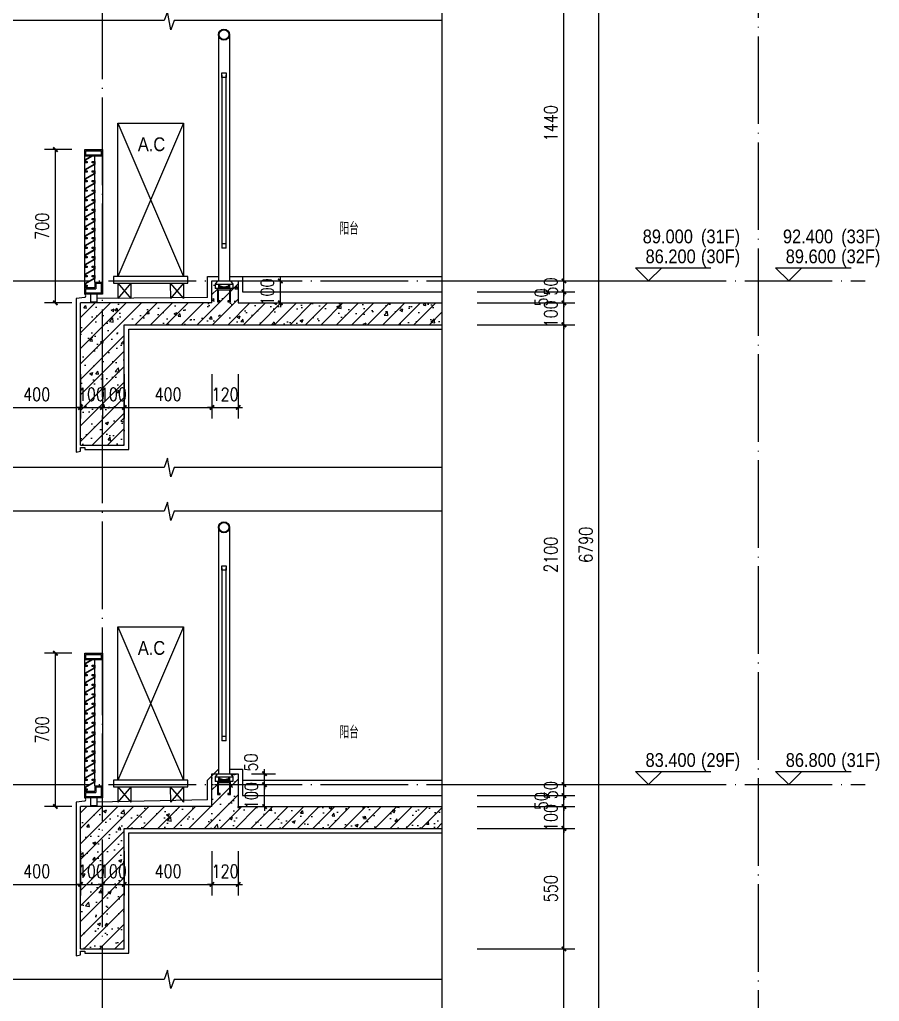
# Model space of a CAD drawing. Extents: x 718358 to 1668613, y -348838 to -159582.
# Drawn here: x 846698 to 850623, y -327452 to -322968 of the extents above; entities that cross this region are included whole.
import ezdxf

# ---------------------------------------------------------------- set-up
doc = ezdxf.new("R2010")
doc.units = 0
doc.header["$LTSCALE"] = 1000
doc.linetypes.add('DOTE', pattern=[2.42, 2, -0.2, 0.02, -0.2])
for name, color, linetype in [('建-可见线', 7, 'Continuous'), ('建-图例填充', 251, 'Continuous'), ('建-墙体', 2, 'Continuous'), ('建-尺寸', 73, 'Continuous'), ('建-房间名', 7, 'Continuous'), ('建-标高', 3, 'Continuous'), ('建-楼梯-护栏', 163, 'Continuous'), ('建-空调及空调洞', 70, 'Continuous'), ('建-符号', 3, 'Continuous'), ('建-轮廓线', 7, 'Continuous'), ('建-轴网', 14, 'DOTE'), ('建-门窗剖', 4, 'Continuous'), ('建-阳台', 5, 'Continuous')]:
    doc.layers.add(name, color=color, linetype=linetype)
doc.styles.add('_TCH_DIM', font='gt单线西文.shx', dxfattribs={"width": 0.8, "bigfont": 'gt单线中文.shx'})
doc.styles.add('_TCH_SPACE', font='gt单线西文.shx', dxfattribs={"width": 0.8, "height": 5, "bigfont": 'gt单线中文.shx'})
doc.styles.add('DIM_FONT', font='SIMPLEX.shx', dxfattribs={"width": 0.8, "bigfont": 'GBCBIG.shx'})
doc.dimstyles.new('DIMN20', dxfattribs={"dimscale": 0.2, "dimtxt": 300, "dimasz": 100, "dimexe": 250, "dimexo": 300, "dimgap": 150, "dimtad": 1, "dimdec": 0, "dimzin": 0, "dimdsep": 46, "dimtxsty": 'DIM_FONT', "dimblk": 'ARCHTICK', "dimcen": 0.09, "dimdle": 1, "dimclrt": 7, "dimazin": 2, "dimtfac": 1, "dimtdec": 0, "dimtix": 1, "dimtmove": 2, "dimatfit": 3, "dimldrblk": 'ARCHTICK', "dimfxl": 1, "dimtolj": 1, "dimtzin": 0, "dimarcsym": 0})
pattern_1 = [(45, (-512.56, 0), (-35.355339, 35.355339), []), (50, (-512.56, 0), (143.452037, -12.550427), [15, -165]), (355, (-512.56, 0), (-27.750267, 150.438427), [12, -132]), (100.4514, (-500.6, -1.05), (115.701876, 137.887908), [12.748038, -140.228422]), (46.1842, (-512.56, 40), (213.44821, -33.103803), [22.5, -247.5]), (96.6356, (-494.77, 37.24), (186.93254, 194.823574), [19.12206, -210.3426]), (351.1842, (-512.56, 40), (186.93239, 194.82372), [18, -198]), (21, (-492.56, 30), (119.38141, -80.523778), [15, -165]), (326, (-492.56, 30), (48.663066, 145.03001), [12, -132]), (71.4514, (-482.61, 23.29), (168.044526, 64.5061), [12.748038, -140.228422]), (37.5, (-512.56, 0), (2.431971, 66.5787708), [0, -130.4, 0, -134, 0, -132.5]), (7.5, (-512.56, 0), (52.6139075, 78.8823424), [0, -76.4, 0, -127.4, 0, -50.5]), (327.5, (-557.16, 0), (106.7644872, -4.5109743), [0, -50, 0, -156, 0, -207]), (317.5, (-577.16, 0), (116.637234, 20.020996), [0, -65, 0, -103.6, 0, -147])]

# ---------------------------------------------------------------- blocks, each defined once
blk = doc.blocks.new('ghgdfsdsa')
at = {"layer": '建-楼梯-护栏'}
for p, q in [((915644.9, -350305.3), (915644.9, -351430.3)), ((915694.9, -350305.3), (915694.9, -351430.3)), ((915659.9, -350490.3), (915659.9, -351280.3)), ((915679.9, -351280.3), (915679.9, -350490.3)), ((915679.9, -351260.3), (915659.9, -351260.3)), ((915679.9, -351280.3), (915659.9, -351280.3)), ((915639.9, -351430.3), (915629.9, -351445.3)), ((915639.9, -351430.3), (915699.9, -351430.3)), ((915699.9, -351430.3), (915709.9, -351445.3)), ((915629.9, -351445.3), (915629.9, -351465.3)), ((915629.9, -351445.3), (915709.9, -351445.3)), ((915709.9, -351465.3), (915629.9, -351465.3)), ((915644.9, -351445.3), (915644.9, -351465.3)), ((915644.9, -351450.3), (915644.9, -351455.3)), ((915644.9, -351460.3), (915644.9, -351465.3)), ((915649.9, -351449.2), (915649.9, -351465.3)), ((915654.9, -351452.1), (915654.9, -351465.3)), ((915659.9, -351454), (915659.9, -351465.3)), ((915664.9, -351455.1), (915664.9, -351465.3)), ((915669.9, -351455.5), (915669.9, -351465.3)), ((915674.9, -351455.1), (915674.9, -351465.3)), ((915679.9, -351454), (915679.9, -351465.3)), ((915684.9, -351452.1), (915684.9, -351465.3)), ((915689.9, -351449.2), (915689.9, -351465.3)), ((915694.9, -351445.3), (915694.9, -351465.3)), ((915694.9, -351450.3), (915694.9, -351455.3)), ((915694.9, -351460.3), (915694.9, -351465.3)), ((915709.9, -351445.3), (915709.9, -351465.3))]:
    blk.add_line(p, q, dxfattribs=at)
for points in [[(915659.9, -350480.3), (915679.9, -350480.3), (915679.9, -350500.3), (915659.9, -350500.3)], [(915687.4, -351525.3), (915699.9, -351525.3), (915699.9, -351465.3), (915639.9, -351465.3), (915639.9, -351525.3), (915652.4, -351525.3), (915652.4, -351520.3), (915644.9, -351520.3), (915644.9, -351470.3), (915694.9, -351470.3), (915694.9, -351520.3), (915687.4, -351520.3)]]:
    blk.add_lwpolyline(points, close=True, dxfattribs=at)
for radius in [25, 22]:
    blk.add_circle((915669.9, -350305.3), radius, dxfattribs=at)
blk = doc.blocks.new('edffd')
at = {"layer": '建-门窗剖'}
for p, q in [((462167.4, 66194.4), (462167.4, 66224.4)), ((462167.4, 66224.4), (462212.4, 66224.4)), ((462172.4, 66199.4), (462172.4, 66219.4)), ((462172.4, 66219.4), (462217.4, 66219.4)), ((462212.4, 66249.4), (462247.4, 66249.4)), ((462212.4, 66249.4), (462212.4, 66224.4)), ((462217.4, 66244.4), (462242.4, 66244.4)), ((462217.4, 66244.4), (462217.4, 66219.4)), ((462242.4, 66244.4), (462242.4, 66199.4)), ((462247.4, 66249.4), (462247.4, 66194.4)), ((462247.4, 66194.4), (462167.4, 66194.4)), ((462242.4, 66199.4), (462172.4, 66199.4)), ((462192.4, 66194.4), (462192.4, 66154.4)), ((462222.4, 66194.4), (462222.4, 66154.4)), ((462192.4, 66159.4), (462222.4, 66159.4))]:
    blk.add_line(p, q, dxfattribs=at)
blk = doc.blocks.new('5g')
at = {"layer": '建-轮廓线'}
blk.add_arc((467039.4, 67253.7), 9.28, 306.0642, 53.9358, dxfattribs=at)
at = {"layer": '建-门窗剖'}
for p, q in [((467044.9, 67891.2), (467044.9, 67921.2)), ((467044.9, 67921.2), (467124.9, 67921.2)), ((467124.9, 67921.2), (467124.9, 67891.2)), ((467044.9, 67291.2), (467044.9, 67891.2)), ((467124.9, 67891.2), (467044.9, 67891.2)), ((467049.9, 67896.2), (467049.9, 67916.2)), ((467049.9, 67916.2), (467119.9, 67916.2)), ((467119.9, 67896.2), (467049.9, 67896.2)), ((467089.9, 67316.2), (467089.9, 67891.2)), ((467119.9, 67916.2), (467119.9, 67896.2)), ((467124.9, 67891.2), (467124.9, 67316.2))]:
    blk.add_line(p, q, dxfattribs=at)
blk.add_lwpolyline([(467079.7, 67891.2), (467047.9, 67872.8), (467047.9, 67864.1), (467052.9, 67864.1), (467052.9, 67867.1), (467055.9, 67867.1), (467055.9, 67861.1), (467044.9, 67861.1), (467044.9, 67874.6), (467073.7, 67891.2)], dxfattribs=at)
for points in [[(467078.9, 67867.1), (467089.9, 67867.1), (467089.9, 67853.6), (467047.9, 67829.4), (467047.9, 67820.7), (467052.9, 67820.7), (467052.9, 67823.7), (467055.9, 67823.7), (467055.9, 67817.7), (467044.9, 67817.7), (467044.9, 67831.1), (467086.9, 67855.4), (467086.9, 67864.1), (467081.9, 67864.1), (467081.9, 67861.1), (467078.9, 67861.1)], [(467078.9, 67823.7), (467089.9, 67823.7), (467089.9, 67810.2), (467047.9, 67785.9), (467047.9, 67777.2), (467052.9, 67777.2), (467052.9, 67780.2), (467055.9, 67780.2), (467055.9, 67774.2), (467044.9, 67774.2), (467044.9, 67787.7), (467086.9, 67811.9), (467086.9, 67820.7), (467081.9, 67820.7), (467081.9, 67817.7), (467078.9, 67817.7)], [(467078.9, 67780.2), (467089.9, 67780.2), (467089.9, 67766.7), (467047.9, 67742.5), (467047.9, 67733.8), (467052.9, 67733.8), (467052.9, 67736.8), (467055.9, 67736.8), (467055.9, 67730.8), (467044.9, 67730.8), (467044.9, 67744.2), (467086.9, 67768.5), (467086.9, 67777.2), (467081.9, 67777.2), (467081.9, 67774.2), (467078.9, 67774.2)], [(467078.9, 67736.8), (467089.9, 67736.8), (467089.9, 67723.3), (467047.9, 67699), (467047.9, 67690.3), (467052.9, 67690.3), (467052.9, 67693.3), (467055.9, 67693.3), (467055.9, 67687.3), (467044.9, 67687.3), (467044.9, 67700.8), (467086.9, 67725), (467086.9, 67733.8), (467081.9, 67733.8), (467081.9, 67730.8), (467078.9, 67730.8)], [(467078.9, 67693.3), (467089.9, 67693.3), (467089.9, 67679.9), (467047.9, 67655.6), (467047.9, 67646.9), (467052.9, 67646.9), (467052.9, 67649.9), (467055.9, 67649.9), (467055.9, 67643.9), (467044.9, 67643.9), (467044.9, 67657.3), (467086.9, 67681.6), (467086.9, 67690.3), (467081.9, 67690.3), (467081.9, 67687.3), (467078.9, 67687.3)], [(467078.9, 67649.9), (467089.9, 67649.9), (467089.9, 67636.4), (467047.9, 67612.2), (467047.9, 67603.4), (467052.9, 67603.4), (467052.9, 67606.4), (467055.9, 67606.4), (467055.9, 67600.4), (467044.9, 67600.4), (467044.9, 67613.9), (467086.9, 67638.1), (467086.9, 67646.9), (467081.9, 67646.9), (467081.9, 67643.9), (467078.9, 67643.9)], [(467078.9, 67606.4), (467089.9, 67606.4), (467089.9, 67593), (467047.9, 67568.7), (467047.9, 67560), (467052.9, 67560), (467052.9, 67563), (467055.9, 67563), (467055.9, 67557), (467044.9, 67557), (467044.9, 67570.4), (467086.9, 67594.7), (467086.9, 67603.4), (467081.9, 67603.4), (467081.9, 67600.4), (467078.9, 67600.4)], [(467078.9, 67563), (467089.9, 67563), (467089.9, 67549.5), (467047.9, 67525.3), (467047.9, 67516.5), (467052.9, 67516.5), (467052.9, 67519.5), (467055.9, 67519.5), (467055.9, 67513.5), (467044.9, 67513.5), (467044.9, 67527), (467086.9, 67551.3), (467086.9, 67560), (467081.9, 67560), (467081.9, 67557), (467078.9, 67557)], [(467078.9, 67519.5), (467089.9, 67519.5), (467089.9, 67506.1), (467047.9, 67481.8), (467047.9, 67473.1), (467052.9, 67473.1), (467052.9, 67476.1), (467055.9, 67476.1), (467055.9, 67470.1), (467044.9, 67470.1), (467044.9, 67483.6), (467086.9, 67507.8), (467086.9, 67516.5), (467081.9, 67516.5), (467081.9, 67513.5), (467078.9, 67513.5)], [(467078.9, 67476.1), (467089.9, 67476.1), (467089.9, 67462.6), (467047.9, 67438.4), (467047.9, 67429.6), (467052.9, 67429.6), (467052.9, 67432.6), (467055.9, 67432.6), (467055.9, 67426.6), (467044.9, 67426.6), (467044.9, 67440.1), (467086.9, 67464.4), (467086.9, 67473.1), (467081.9, 67473.1), (467081.9, 67470.1), (467078.9, 67470.1)], [(467078.9, 67432.6), (467089.9, 67432.6), (467089.9, 67419.2), (467047.9, 67394.9), (467047.9, 67386.2), (467052.9, 67386.2), (467052.9, 67389.2), (467055.9, 67389.2), (467055.9, 67383.2), (467044.9, 67383.2), (467044.9, 67396.7), (467086.9, 67420.9), (467086.9, 67429.6), (467081.9, 67429.6), (467081.9, 67426.6), (467078.9, 67426.6)], [(467078.9, 67389.2), (467089.9, 67389.2), (467089.9, 67375.7), (467047.9, 67351.5), (467047.9, 67342.8), (467052.9, 67342.8), (467052.9, 67345.8), (467055.9, 67345.8), (467055.9, 67339.8), (467044.9, 67339.8), (467044.9, 67353.2), (467086.9, 67377.5), (467086.9, 67386.2), (467081.9, 67386.2), (467081.9, 67383.2), (467078.9, 67383.2)], [(467078.9, 67345.8), (467089.9, 67345.8), (467089.9, 67332.3), (467047.9, 67308), (467047.9, 67299.3), (467052.9, 67299.3), (467052.9, 67302.3), (467055.9, 67302.3), (467055.9, 67296.3), (467044.9, 67296.3), (467044.9, 67309.8), (467086.9, 67334), (467086.9, 67342.8), (467081.9, 67342.8), (467081.9, 67339.8), (467078.9, 67339.8)]]:
    blk.add_lwpolyline(points, close=True, dxfattribs=at)
at = {"layer": '建-阳台'}
blk.add_blockref('edffd', (4877.5, 1066.8), dxfattribs=at)
blk = doc.blocks.new('A$C79397209')
at = {"layer": '建-空调及空调洞'}
for p, q in [((0, 0), (-300, -700)), ((-300, 0), (0, -700)), ((-300, 0), (0, 0)), ((-300, -700), (-300, 0)), ((0, 0), (0, -700)), ((-320, -700), (-320, -730)), ((20, -700), (-320, -700)), ((0, -700), (-300, -700)), ((20, -730), (20, -700)), ((-320, -730), (20, -730)), ((-240, -730), (-300, -800)), ((-300, -730), (-240, -800)), ((-300, -730), (-300, -800)), ((-240, -730), (-240, -800)), ((-60, -730), (0, -800)), ((-60, -730), (-59.9, -800)), ((0, -730), (-59.9, -800)), ((0, -730), (0, -800))]:
    blk.add_line(p, q, dxfattribs=at)
at = {"layer": '建-空调及空调洞', "style": '_TCH_DIM', "width": 0.888889}
blk.add_text('A.C', height=63, dxfattribs=at).set_placement((-208.3, -127.2))
blk = doc.blocks.new('_ArchTick')
at = {"color": 0, "linetype": 'ByBlock', "const_width": 0.4}
blk.add_lwpolyline([(-0.5, -0.5), (0.5, 0.5)], dxfattribs=at)
blk = doc.blocks.new('*D1480')
at = {"layer": 'Defpoints', "color": 0, "transparency": 16777216}
for p in [(848726.5, -327211.9), (849183.2, -327211.9), (848726.5, -328761.9)]:
    blk.add_point(p, dxfattribs=at)
at = {"layer": '建-尺寸', "color": 0, "lineweight": -2, "transparency": 16777216}
for p, q in [((848786.5, -327211.9), (849233.2, -327211.9)), ((849183.2, -328762.1), (849183.2, -327211.7)), ((848786.5, -328761.9), (849233.2, -328761.9))]:
    blk.add_line(p, q, dxfattribs=at)
at = {"layer": '建-尺寸', "color": 0, "lineweight": -2, "transparency": 16777216, "xscale": 20, "yscale": 20, "zscale": 20}
for p, rotation in [((849183.2, -327211.9), 90), ((849183.2, -328761.9), 270)]:
    blk.add_blockref('_ArchTick', p, dxfattribs=dict(at, rotation=rotation))
at = {"layer": '建-尺寸', "color": 7, "transparency": 16777216, "insert": (849123.2, -327986.9), "char_height": 60, "attachment_point": 5, "rotation": 90, "style": 'DIM_FONT'}
blk.add_mtext('\\A1;1550', dxfattribs=at)
blk = doc.blocks.new('*D1481')
at = {"layer": 'Defpoints', "color": 0, "transparency": 16777216}
for p in [(848726.5, -326661.9), (849183.2, -326661.9), (848726.5, -327211.9)]:
    blk.add_point(p, dxfattribs=at)
at = {"layer": '建-尺寸', "color": 0, "lineweight": -2, "transparency": 16777216}
for p, q in [((848786.5, -326661.9), (849233.2, -326661.9)), ((849183.2, -327212.1), (849183.2, -326661.7)), ((848786.5, -327211.9), (849233.2, -327211.9))]:
    blk.add_line(p, q, dxfattribs=at)
at = {"layer": '建-尺寸', "color": 0, "lineweight": -2, "transparency": 16777216, "xscale": 20, "yscale": 20, "zscale": 20}
for p, rotation in [((849183.2, -326661.9), 90), ((849183.2, -327211.9), 270)]:
    blk.add_blockref('_ArchTick', p, dxfattribs=dict(at, rotation=rotation))
at = {"layer": '建-尺寸', "color": 7, "transparency": 16777216, "insert": (849123.2, -326936.9), "char_height": 60, "attachment_point": 5, "rotation": 90, "style": 'DIM_FONT'}
blk.add_mtext('\\A1;550', dxfattribs=at)
blk = doc.blocks.new('*D1482')
at = {"layer": 'Defpoints', "color": 0, "transparency": 16777216}
for p in [(848726.5, -326561.9), (849183.2, -326561.9), (848726.5, -326661.9)]:
    blk.add_point(p, dxfattribs=at)
at = {"layer": '建-尺寸', "color": 0, "lineweight": -2, "transparency": 16777216}
for p, q in [((849183.2, -326561.9), (849183.2, -326541.9)), ((848786.5, -326561.9), (849233.2, -326561.9)), ((849183.2, -326661.9), (849183.2, -326561.9)), ((848786.5, -326661.9), (849233.2, -326661.9)), ((849183.2, -326661.9), (849183.2, -326681.9))]:
    blk.add_line(p, q, dxfattribs=at)
at = {"layer": '建-尺寸', "color": 0, "lineweight": -2, "transparency": 16777216, "xscale": 20, "yscale": 20, "zscale": 20}
for p, rotation in [((849183.2, -326561.9), 270), ((849183.2, -326661.9), 90)]:
    blk.add_blockref('_ArchTick', p, dxfattribs=dict(at, rotation=rotation))
at = {"layer": '建-尺寸', "color": 7, "transparency": 16777216, "insert": (849123.2, -326611.9), "char_height": 60, "attachment_point": 5, "rotation": 90, "style": 'DIM_FONT'}
blk.add_mtext('\\A1;100', dxfattribs=at)
blk = doc.blocks.new('*D1483')
at = {"layer": 'Defpoints', "color": 0, "transparency": 16777216}
for p in [(848726.5, -326511.9), (849183.2, -326511.9), (848726.5, -326561.9)]:
    blk.add_point(p, dxfattribs=at)
at = {"layer": '建-尺寸', "color": 0, "lineweight": -2, "transparency": 16777216}
for p, q in [((849183.2, -326511.9), (849183.2, -326491.9)), ((848786.5, -326511.9), (849233.2, -326511.9)), ((849183.2, -326561.9), (849183.2, -326511.9)), ((848786.5, -326561.9), (849233.2, -326561.9)), ((849183.2, -326561.9), (849183.2, -326581.9))]:
    blk.add_line(p, q, dxfattribs=at)
at = {"layer": '建-尺寸', "color": 0, "lineweight": -2, "transparency": 16777216, "xscale": 20, "yscale": 20, "zscale": 20}
for p, rotation in [((849183.2, -326511.9), 270), ((849183.2, -326561.9), 90)]:
    blk.add_blockref('_ArchTick', p, dxfattribs=dict(at, rotation=rotation))
at = {"layer": '建-尺寸', "color": 7, "transparency": 16777216, "insert": (849080.2, -326536.9), "char_height": 60, "attachment_point": 5, "rotation": 90, "style": 'DIM_FONT'}
blk.add_mtext('\\A1;50', dxfattribs=at)
blk = doc.blocks.new('*D1484')
at = {"layer": 'Defpoints', "color": 0, "transparency": 16777216}
for p in [(848726.5, -326461.9), (849183.2, -326461.9), (848726.5, -326511.9)]:
    blk.add_point(p, dxfattribs=at)
at = {"layer": '建-尺寸', "color": 0, "lineweight": -2, "transparency": 16777216}
for p, q in [((849183.2, -326461.9), (849183.2, -326441.9)), ((848786.5, -326461.9), (849233.2, -326461.9)), ((849183.2, -326511.9), (849183.2, -326461.9)), ((848786.5, -326511.9), (849233.2, -326511.9)), ((849183.2, -326511.9), (849183.2, -326531.9))]:
    blk.add_line(p, q, dxfattribs=at)
at = {"layer": '建-尺寸', "color": 0, "lineweight": -2, "transparency": 16777216, "xscale": 20, "yscale": 20, "zscale": 20}
for p, rotation in [((849183.2, -326461.9), 270), ((849183.2, -326511.9), 90)]:
    blk.add_blockref('_ArchTick', p, dxfattribs=dict(at, rotation=rotation))
at = {"layer": '建-尺寸', "color": 7, "transparency": 16777216, "insert": (849123.2, -326486.9), "char_height": 60, "attachment_point": 5, "rotation": 90, "style": 'DIM_FONT'}
blk.add_mtext('\\A1;50', dxfattribs=at)
blk = doc.blocks.new('*D1485')
at = {"layer": 'Defpoints', "color": 0, "transparency": 16777216}
for p in [(848726.5, -324361.9), (849183.2, -324361.9), (848726.5, -326461.9)]:
    blk.add_point(p, dxfattribs=at)
at = {"layer": '建-尺寸', "color": 0, "lineweight": -2, "transparency": 16777216}
for p, q in [((848786.5, -324361.9), (849233.2, -324361.9)), ((849183.2, -326462.1), (849183.2, -324361.7)), ((848786.5, -326461.9), (849233.2, -326461.9))]:
    blk.add_line(p, q, dxfattribs=at)
at = {"layer": '建-尺寸', "color": 0, "lineweight": -2, "transparency": 16777216, "xscale": 20, "yscale": 20, "zscale": 20}
for p, rotation in [((849183.2, -324361.9), 90), ((849183.2, -326461.9), 270)]:
    blk.add_blockref('_ArchTick', p, dxfattribs=dict(at, rotation=rotation))
at = {"layer": '建-尺寸', "color": 7, "transparency": 16777216, "insert": (849123.2, -325411.9), "char_height": 60, "attachment_point": 5, "rotation": 90, "style": 'DIM_FONT'}
blk.add_mtext('\\A1;2100', dxfattribs=at)
blk = doc.blocks.new('*D1486')
at = {"layer": 'Defpoints', "color": 0, "transparency": 16777216}
for p in [(848726.5, -324261.9), (849183.2, -324261.9), (848726.5, -324361.9)]:
    blk.add_point(p, dxfattribs=at)
at = {"layer": '建-尺寸', "color": 0, "lineweight": -2, "transparency": 16777216}
for p, q in [((848786.5, -324261.9), (849233.2, -324261.9)), ((849183.2, -324261.9), (849183.2, -324241.9)), ((849183.2, -324361.9), (849183.2, -324261.9)), ((848786.5, -324361.9), (849233.2, -324361.9)), ((849183.2, -324361.9), (849183.2, -324381.9))]:
    blk.add_line(p, q, dxfattribs=at)
at = {"layer": '建-尺寸', "color": 0, "lineweight": -2, "transparency": 16777216, "xscale": 20, "yscale": 20, "zscale": 20}
for p, rotation in [((849183.2, -324261.9), 270), ((849183.2, -324361.9), 90)]:
    blk.add_blockref('_ArchTick', p, dxfattribs=dict(at, rotation=rotation))
at = {"layer": '建-尺寸', "color": 7, "transparency": 16777216, "insert": (849123.2, -324311.9), "char_height": 60, "attachment_point": 5, "rotation": 90, "style": 'DIM_FONT'}
blk.add_mtext('\\A1;100', dxfattribs=at)
blk = doc.blocks.new('*D1487')
at = {"layer": 'Defpoints', "color": 0, "transparency": 16777216}
for p in [(848726.5, -324211.9), (849183.2, -324211.9), (848726.5, -324261.9)]:
    blk.add_point(p, dxfattribs=at)
at = {"layer": '建-尺寸', "color": 0, "lineweight": -2, "transparency": 16777216}
for p, q in [((848786.5, -324211.9), (849233.2, -324211.9)), ((849183.2, -324211.9), (849183.2, -324191.9)), ((849183.2, -324261.9), (849183.2, -324211.9)), ((848786.5, -324261.9), (849233.2, -324261.9)), ((849183.2, -324261.9), (849183.2, -324281.9))]:
    blk.add_line(p, q, dxfattribs=at)
at = {"layer": '建-尺寸', "color": 0, "lineweight": -2, "transparency": 16777216, "xscale": 20, "yscale": 20, "zscale": 20}
for p, rotation in [((849183.2, -324211.9), 270), ((849183.2, -324261.9), 90)]:
    blk.add_blockref('_ArchTick', p, dxfattribs=dict(at, rotation=rotation))
at = {"layer": '建-尺寸', "color": 7, "transparency": 16777216, "insert": (849080.2, -324236.9), "char_height": 60, "attachment_point": 5, "rotation": 90, "style": 'DIM_FONT'}
blk.add_mtext('\\A1;50', dxfattribs=at)
blk = doc.blocks.new('*D1488')
at = {"layer": 'Defpoints', "color": 0, "transparency": 16777216}
for p in [(848726.5, -324161.9), (849183.2, -324161.9), (848726.5, -324211.9)]:
    blk.add_point(p, dxfattribs=at)
at = {"layer": '建-尺寸', "color": 0, "lineweight": -2, "transparency": 16777216}
for p, q in [((848786.5, -324161.9), (849233.2, -324161.9)), ((849183.2, -324161.9), (849183.2, -324141.9)), ((849183.2, -324211.9), (849183.2, -324161.9)), ((848786.5, -324211.9), (849233.2, -324211.9)), ((849183.2, -324211.9), (849183.2, -324231.9))]:
    blk.add_line(p, q, dxfattribs=at)
at = {"layer": '建-尺寸', "color": 0, "lineweight": -2, "transparency": 16777216, "xscale": 20, "yscale": 20, "zscale": 20}
for p, rotation in [((849183.2, -324161.9), 270), ((849183.2, -324211.9), 90)]:
    blk.add_blockref('_ArchTick', p, dxfattribs=dict(at, rotation=rotation))
at = {"layer": '建-尺寸', "color": 7, "transparency": 16777216, "insert": (849123.2, -324186.9), "char_height": 60, "attachment_point": 5, "rotation": 90, "style": 'DIM_FONT'}
blk.add_mtext('\\A1;50', dxfattribs=at)
blk = doc.blocks.new('*D1489')
at = {"layer": 'Defpoints', "color": 0, "transparency": 16777216}
for p in [(848726.5, -322721.5), (849183.2, -322721.5), (848726.5, -324161.9)]:
    blk.add_point(p, dxfattribs=at)
at = {"layer": '建-尺寸', "color": 0, "lineweight": -2, "transparency": 16777216}
for p, q in [((848786.5, -322721.5), (849233.2, -322721.5)), ((849183.2, -324162.1), (849183.2, -322721.3)), ((848786.5, -324161.9), (849233.2, -324161.9))]:
    blk.add_line(p, q, dxfattribs=at)
at = {"layer": '建-尺寸', "color": 0, "lineweight": -2, "transparency": 16777216, "xscale": 20, "yscale": 20, "zscale": 20}
for p, rotation in [((849183.2, -322721.5), 90), ((849183.2, -324161.9), 270)]:
    blk.add_blockref('_ArchTick', p, dxfattribs=dict(at, rotation=rotation))
at = {"layer": '建-尺寸', "color": 7, "transparency": 16777216, "insert": (849123.2, -323441.7), "char_height": 60, "attachment_point": 5, "rotation": 90, "style": 'DIM_FONT'}
blk.add_mtext('\\A1;1440', dxfattribs=at)
blk = doc.blocks.new('*D1496')
at = {"layer": 'Defpoints', "color": 0, "transparency": 16777216}
for p in [(848726.5, -321971.5), (849343.2, -321971.5), (848726.5, -328761.9)]:
    blk.add_point(p, dxfattribs=at)
at = {"layer": '建-尺寸', "color": 0, "lineweight": -2, "transparency": 16777216}
for p, q in [((848786.5, -321971.5), (849393.2, -321971.5)), ((849343.2, -328762.1), (849343.2, -321971.3)), ((848786.5, -328761.9), (849393.2, -328761.9))]:
    blk.add_line(p, q, dxfattribs=at)
at = {"layer": '建-尺寸', "color": 0, "lineweight": -2, "transparency": 16777216, "xscale": 20, "yscale": 20, "zscale": 20}
for p, rotation in [((849343.2, -321971.5), 90), ((849343.2, -328761.9), 270)]:
    blk.add_blockref('_ArchTick', p, dxfattribs=dict(at, rotation=rotation))
at = {"layer": '建-尺寸', "color": 7, "transparency": 16777216, "insert": (849283.2, -325366.7), "char_height": 60, "attachment_point": 5, "rotation": 90, "style": 'DIM_FONT'}
blk.add_mtext('\\A1;6790', dxfattribs=at)
blk = doc.blocks.new('*D1543')
at = {"layer": 'Defpoints', "color": 0, "transparency": 16777216}
for p in [(846861.6, -325861.9), (846996.3, -325861.9), (846996.3, -326561.9)]:
    blk.add_point(p, dxfattribs=at)
at = {"layer": '建-尺寸', "color": 0, "lineweight": -2, "transparency": 16777216}
for p, q in [((846936.3, -325861.9), (846811.6, -325861.9)), ((846861.6, -326562.1), (846861.6, -325861.7)), ((846936.3, -326561.9), (846811.6, -326561.9))]:
    blk.add_line(p, q, dxfattribs=at)
at = {"layer": '建-尺寸', "color": 0, "lineweight": -2, "transparency": 16777216, "xscale": 20, "yscale": 20, "zscale": 20}
for p, rotation in [((846861.6, -325861.9), 90), ((846861.6, -326561.9), 270)]:
    blk.add_blockref('_ArchTick', p, dxfattribs=dict(at, rotation=rotation))
at = {"layer": '建-尺寸', "color": 7, "transparency": 16777216, "insert": (846801.6, -326211.9), "char_height": 60, "attachment_point": 5, "rotation": 90, "style": 'DIM_FONT'}
blk.add_mtext('\\A1;700', dxfattribs=at)
blk = doc.blocks.new('*D1544')
at = {"layer": 'Defpoints', "color": 0, "transparency": 16777216}
for p in [(846861.6, -323561.9), (846996.3, -323561.9), (846996.3, -324261.9)]:
    blk.add_point(p, dxfattribs=at)
at = {"layer": '建-尺寸', "color": 0, "lineweight": -2, "transparency": 16777216}
for p, q in [((846936.3, -323561.9), (846811.6, -323561.9)), ((846861.6, -324262.1), (846861.6, -323561.7)), ((846936.3, -324261.9), (846811.6, -324261.9))]:
    blk.add_line(p, q, dxfattribs=at)
at = {"layer": '建-尺寸', "color": 0, "lineweight": -2, "transparency": 16777216, "xscale": 20, "yscale": 20, "zscale": 20}
for p, rotation in [((846861.6, -323561.9), 90), ((846861.6, -324261.9), 270)]:
    blk.add_blockref('_ArchTick', p, dxfattribs=dict(at, rotation=rotation))
at = {"layer": '建-尺寸', "color": 7, "transparency": 16777216, "insert": (846801.6, -323911.9), "char_height": 60, "attachment_point": 5, "rotation": 90, "style": 'DIM_FONT'}
blk.add_mtext('\\A1;700', dxfattribs=at)
blk = doc.blocks.new('*D1641')
at = {"layer": 'Defpoints', "color": 0, "transparency": 16777216}
for p in [(846576.3, -326705.9), (846976.3, -326705.9), (846976.3, -326917.4)]:
    blk.add_point(p, dxfattribs=at)
at = {"layer": '建-尺寸', "color": 0, "lineweight": -2, "transparency": 16777216}
for p, q in [((846576.3, -326765.9), (846576.3, -326967.4)), ((846976.3, -326765.9), (846976.3, -326967.4)), ((846576.1, -326917.4), (846976.5, -326917.4))]:
    blk.add_line(p, q, dxfattribs=at)
at = {"layer": '建-尺寸', "color": 0, "lineweight": -2, "transparency": 16777216, "xscale": 20, "yscale": 20, "zscale": 20, "rotation": 180}
blk.add_blockref('_ArchTick', (846576.3, -326917.4), dxfattribs=at)
at = {"layer": '建-尺寸', "color": 0, "lineweight": -2, "transparency": 16777216, "xscale": 20, "yscale": 20, "zscale": 20}
blk.add_blockref('_ArchTick', (846976.3, -326917.4), dxfattribs=at)
at = {"layer": '建-尺寸', "color": 7, "transparency": 16777216, "insert": (846776.3, -326857.4), "char_height": 60, "attachment_point": 5, "style": 'DIM_FONT'}
blk.add_mtext('\\A1;400', dxfattribs=at)
blk = doc.blocks.new('*D1642')
at = {"layer": 'Defpoints', "color": 0, "transparency": 16777216}
for p in [(846976.3, -326705.9), (847076.3, -326705.9), (847076.3, -326917.4)]:
    blk.add_point(p, dxfattribs=at)
at = {"layer": '建-尺寸', "color": 0, "lineweight": -2, "transparency": 16777216}
for p, q in [((846976.3, -326765.9), (846976.3, -326967.4)), ((847076.3, -326765.9), (847076.3, -326967.4)), ((846976.3, -326917.4), (846956.3, -326917.4)), ((846976.3, -326917.4), (847076.3, -326917.4)), ((847076.3, -326917.4), (847096.3, -326917.4))]:
    blk.add_line(p, q, dxfattribs=at)
at = {"layer": '建-尺寸', "color": 0, "lineweight": -2, "transparency": 16777216, "xscale": 20, "yscale": 20, "zscale": 20}
blk.add_blockref('_ArchTick', (846976.3, -326917.4), dxfattribs=at)
at = {"layer": '建-尺寸', "color": 0, "lineweight": -2, "transparency": 16777216, "xscale": 20, "yscale": 20, "zscale": 20, "rotation": 180}
blk.add_blockref('_ArchTick', (847076.3, -326917.4), dxfattribs=at)
at = {"layer": '建-尺寸', "color": 7, "transparency": 16777216, "insert": (847026.3, -326857.4), "char_height": 60, "attachment_point": 5, "style": 'DIM_FONT'}
blk.add_mtext('\\A1;100', dxfattribs=at)
blk = doc.blocks.new('*D1643')
at = {"layer": 'Defpoints', "color": 0, "transparency": 16777216}
for p in [(847076.3, -326705.9), (847176.3, -326705.9), (847176.3, -326917.4)]:
    blk.add_point(p, dxfattribs=at)
at = {"layer": '建-尺寸', "color": 0, "lineweight": -2, "transparency": 16777216}
for p, q in [((847076.3, -326765.9), (847076.3, -326967.4)), ((847176.3, -326765.9), (847176.3, -326967.4)), ((847076.3, -326917.4), (847056.3, -326917.4)), ((847076.3, -326917.4), (847176.3, -326917.4)), ((847176.3, -326917.4), (847196.3, -326917.4))]:
    blk.add_line(p, q, dxfattribs=at)
at = {"layer": '建-尺寸', "color": 0, "lineweight": -2, "transparency": 16777216, "xscale": 20, "yscale": 20, "zscale": 20}
blk.add_blockref('_ArchTick', (847076.3, -326917.4), dxfattribs=at)
at = {"layer": '建-尺寸', "color": 0, "lineweight": -2, "transparency": 16777216, "xscale": 20, "yscale": 20, "zscale": 20, "rotation": 180}
blk.add_blockref('_ArchTick', (847176.3, -326917.4), dxfattribs=at)
at = {"layer": '建-尺寸', "color": 7, "transparency": 16777216, "insert": (847126.3, -326857.4), "char_height": 60, "attachment_point": 5, "style": 'DIM_FONT'}
blk.add_mtext('\\A1;100', dxfattribs=at)
blk = doc.blocks.new('*D1644')
at = {"layer": 'Defpoints', "color": 0, "transparency": 16777216}
for p in [(847176.3, -326705.9), (847576.3, -326705.9), (847576.3, -326917.4)]:
    blk.add_point(p, dxfattribs=at)
at = {"layer": '建-尺寸', "color": 0, "lineweight": -2, "transparency": 16777216}
for p, q in [((847176.3, -326765.9), (847176.3, -326967.4)), ((847576.3, -326765.9), (847576.3, -326967.4)), ((847176.1, -326917.4), (847576.5, -326917.4))]:
    blk.add_line(p, q, dxfattribs=at)
at = {"layer": '建-尺寸', "color": 0, "lineweight": -2, "transparency": 16777216, "xscale": 20, "yscale": 20, "zscale": 20, "rotation": 180}
blk.add_blockref('_ArchTick', (847176.3, -326917.4), dxfattribs=at)
at = {"layer": '建-尺寸', "color": 0, "lineweight": -2, "transparency": 16777216, "xscale": 20, "yscale": 20, "zscale": 20}
blk.add_blockref('_ArchTick', (847576.3, -326917.4), dxfattribs=at)
at = {"layer": '建-尺寸', "color": 7, "transparency": 16777216, "insert": (847376.3, -326857.4), "char_height": 60, "attachment_point": 5, "style": 'DIM_FONT'}
blk.add_mtext('\\A1;400', dxfattribs=at)
blk = doc.blocks.new('*D1645')
at = {"layer": 'Defpoints', "color": 0, "transparency": 16777216}
for p in [(847576.3, -326705.9), (847696.3, -326705.9), (847696.3, -326917.4)]:
    blk.add_point(p, dxfattribs=at)
at = {"layer": '建-尺寸', "color": 0, "lineweight": -2, "transparency": 16777216}
for p, q in [((847576.3, -326765.9), (847576.3, -326967.4)), ((847696.3, -326765.9), (847696.3, -326967.4)), ((847576.3, -326917.4), (847556.3, -326917.4)), ((847576.3, -326917.4), (847696.3, -326917.4)), ((847696.3, -326917.4), (847716.3, -326917.4))]:
    blk.add_line(p, q, dxfattribs=at)
at = {"layer": '建-尺寸', "color": 0, "lineweight": -2, "transparency": 16777216, "xscale": 20, "yscale": 20, "zscale": 20}
blk.add_blockref('_ArchTick', (847576.3, -326917.4), dxfattribs=at)
at = {"layer": '建-尺寸', "color": 0, "lineweight": -2, "transparency": 16777216, "xscale": 20, "yscale": 20, "zscale": 20, "rotation": 180}
blk.add_blockref('_ArchTick', (847696.3, -326917.4), dxfattribs=at)
at = {"layer": '建-尺寸', "color": 7, "transparency": 16777216, "insert": (847636.3, -326857.4), "char_height": 60, "attachment_point": 5, "style": 'DIM_FONT'}
blk.add_mtext('\\A1;120', dxfattribs=at)
blk = doc.blocks.new('*D1647')
at = {"layer": 'Defpoints', "color": 0, "transparency": 16777216}
for p in [(846576.3, -324528), (846976.3, -324528), (846976.3, -324739.6)]:
    blk.add_point(p, dxfattribs=at)
at = {"layer": '建-尺寸', "color": 0, "lineweight": -2, "transparency": 16777216}
for p, q in [((846576.3, -324588), (846576.3, -324789.6)), ((846976.3, -324588), (846976.3, -324789.6)), ((846576.1, -324739.6), (846976.5, -324739.6))]:
    blk.add_line(p, q, dxfattribs=at)
at = {"layer": '建-尺寸', "color": 0, "lineweight": -2, "transparency": 16777216, "xscale": 20, "yscale": 20, "zscale": 20, "rotation": 180}
blk.add_blockref('_ArchTick', (846576.3, -324739.6), dxfattribs=at)
at = {"layer": '建-尺寸', "color": 0, "lineweight": -2, "transparency": 16777216, "xscale": 20, "yscale": 20, "zscale": 20}
blk.add_blockref('_ArchTick', (846976.3, -324739.6), dxfattribs=at)
at = {"layer": '建-尺寸', "color": 7, "transparency": 16777216, "insert": (846776.3, -324679.6), "char_height": 60, "attachment_point": 5, "style": 'DIM_FONT'}
blk.add_mtext('\\A1;400', dxfattribs=at)
blk = doc.blocks.new('*D1648')
at = {"layer": 'Defpoints', "color": 0, "transparency": 16777216}
for p in [(846976.3, -324528), (847076.3, -324528), (847076.3, -324739.6)]:
    blk.add_point(p, dxfattribs=at)
at = {"layer": '建-尺寸', "color": 0, "lineweight": -2, "transparency": 16777216}
for p, q in [((846976.3, -324588), (846976.3, -324789.6)), ((847076.3, -324588), (847076.3, -324789.6)), ((846976.3, -324739.6), (846956.3, -324739.6)), ((846976.3, -324739.6), (847076.3, -324739.6)), ((847076.3, -324739.6), (847096.3, -324739.6))]:
    blk.add_line(p, q, dxfattribs=at)
at = {"layer": '建-尺寸', "color": 0, "lineweight": -2, "transparency": 16777216, "xscale": 20, "yscale": 20, "zscale": 20}
blk.add_blockref('_ArchTick', (846976.3, -324739.6), dxfattribs=at)
at = {"layer": '建-尺寸', "color": 0, "lineweight": -2, "transparency": 16777216, "xscale": 20, "yscale": 20, "zscale": 20, "rotation": 180}
blk.add_blockref('_ArchTick', (847076.3, -324739.6), dxfattribs=at)
at = {"layer": '建-尺寸', "color": 7, "transparency": 16777216, "insert": (847026.3, -324679.6), "char_height": 60, "attachment_point": 5, "style": 'DIM_FONT'}
blk.add_mtext('\\A1;100', dxfattribs=at)
blk = doc.blocks.new('*D1649')
at = {"layer": 'Defpoints', "color": 0, "transparency": 16777216}
for p in [(847076.3, -324528), (847176.3, -324528), (847176.3, -324739.6)]:
    blk.add_point(p, dxfattribs=at)
at = {"layer": '建-尺寸', "color": 0, "lineweight": -2, "transparency": 16777216}
for p, q in [((847076.3, -324588), (847076.3, -324789.6)), ((847176.3, -324588), (847176.3, -324789.6)), ((847076.3, -324739.6), (847056.3, -324739.6)), ((847076.3, -324739.6), (847176.3, -324739.6)), ((847176.3, -324739.6), (847196.3, -324739.6))]:
    blk.add_line(p, q, dxfattribs=at)
at = {"layer": '建-尺寸', "color": 0, "lineweight": -2, "transparency": 16777216, "xscale": 20, "yscale": 20, "zscale": 20}
blk.add_blockref('_ArchTick', (847076.3, -324739.6), dxfattribs=at)
at = {"layer": '建-尺寸', "color": 0, "lineweight": -2, "transparency": 16777216, "xscale": 20, "yscale": 20, "zscale": 20, "rotation": 180}
blk.add_blockref('_ArchTick', (847176.3, -324739.6), dxfattribs=at)
at = {"layer": '建-尺寸', "color": 7, "transparency": 16777216, "insert": (847126.3, -324679.6), "char_height": 60, "attachment_point": 5, "style": 'DIM_FONT'}
blk.add_mtext('\\A1;100', dxfattribs=at)
blk = doc.blocks.new('*D1650')
at = {"layer": 'Defpoints', "color": 0, "transparency": 16777216}
for p in [(847176.3, -324528), (847576.3, -324528), (847576.3, -324739.6)]:
    blk.add_point(p, dxfattribs=at)
at = {"layer": '建-尺寸', "color": 0, "lineweight": -2, "transparency": 16777216}
for p, q in [((847176.3, -324588), (847176.3, -324789.6)), ((847576.3, -324588), (847576.3, -324789.6)), ((847176.1, -324739.6), (847576.5, -324739.6))]:
    blk.add_line(p, q, dxfattribs=at)
at = {"layer": '建-尺寸', "color": 0, "lineweight": -2, "transparency": 16777216, "xscale": 20, "yscale": 20, "zscale": 20, "rotation": 180}
blk.add_blockref('_ArchTick', (847176.3, -324739.6), dxfattribs=at)
at = {"layer": '建-尺寸', "color": 0, "lineweight": -2, "transparency": 16777216, "xscale": 20, "yscale": 20, "zscale": 20}
blk.add_blockref('_ArchTick', (847576.3, -324739.6), dxfattribs=at)
at = {"layer": '建-尺寸', "color": 7, "transparency": 16777216, "insert": (847376.3, -324679.6), "char_height": 60, "attachment_point": 5, "style": 'DIM_FONT'}
blk.add_mtext('\\A1;400', dxfattribs=at)
blk = doc.blocks.new('*D1651')
at = {"layer": 'Defpoints', "color": 0, "transparency": 16777216}
for p in [(847576.3, -324528), (847696.3, -324528), (847696.3, -324739.6)]:
    blk.add_point(p, dxfattribs=at)
at = {"layer": '建-尺寸', "color": 0, "lineweight": -2, "transparency": 16777216}
for p, q in [((847576.3, -324588), (847576.3, -324789.6)), ((847696.3, -324588), (847696.3, -324789.6)), ((847576.3, -324739.6), (847556.3, -324739.6)), ((847576.3, -324739.6), (847696.3, -324739.6)), ((847696.3, -324739.6), (847716.3, -324739.6))]:
    blk.add_line(p, q, dxfattribs=at)
at = {"layer": '建-尺寸', "color": 0, "lineweight": -2, "transparency": 16777216, "xscale": 20, "yscale": 20, "zscale": 20}
blk.add_blockref('_ArchTick', (847576.3, -324739.6), dxfattribs=at)
at = {"layer": '建-尺寸', "color": 0, "lineweight": -2, "transparency": 16777216, "xscale": 20, "yscale": 20, "zscale": 20, "rotation": 180}
blk.add_blockref('_ArchTick', (847696.3, -324739.6), dxfattribs=at)
at = {"layer": '建-尺寸', "color": 7, "transparency": 16777216, "insert": (847636.3, -324679.6), "char_height": 60, "attachment_point": 5, "style": 'DIM_FONT'}
blk.add_mtext('\\A1;120', dxfattribs=at)
blk = doc.blocks.new('*D2902')
at = {"layer": 'Defpoints', "color": 0, "transparency": 16777216}
for p in [(847696.3, -326461.9), (847816.4, -326461.9), (847696.3, -326561.9)]:
    blk.add_point(p, dxfattribs=at)
at = {"layer": '建-尺寸', "color": 0, "lineweight": -2, "transparency": 16777216}
for p, q in [((847816.4, -326461.9), (847816.4, -326441.9)), ((847756.3, -326461.9), (847866.4, -326461.9)), ((847816.4, -326561.9), (847816.4, -326461.9)), ((847756.3, -326561.9), (847866.4, -326561.9)), ((847816.4, -326561.9), (847816.4, -326581.9))]:
    blk.add_line(p, q, dxfattribs=at)
at = {"layer": '建-尺寸', "color": 0, "lineweight": -2, "transparency": 16777216, "xscale": 20, "yscale": 20, "zscale": 20}
for p, rotation in [((847816.4, -326461.9), 270), ((847816.4, -326561.9), 90)]:
    blk.add_blockref('_ArchTick', p, dxfattribs=dict(at, rotation=rotation))
at = {"layer": '建-尺寸', "color": 7, "transparency": 16777216, "insert": (847756.4, -326511.9), "char_height": 60, "attachment_point": 5, "rotation": 90, "style": 'DIM_FONT'}
blk.add_mtext('\\A1;100', dxfattribs=at)
blk = doc.blocks.new('*D2903')
at = {"layer": 'Defpoints', "color": 0, "transparency": 16777216}
for p in [(847696.3, -326411.9), (847816.4, -326411.9), (847696.3, -326461.9)]:
    blk.add_point(p, dxfattribs=at)
at = {"layer": '建-尺寸', "color": 0, "lineweight": -2, "transparency": 16777216}
for p, q in [((847756.3, -326411.9), (847866.4, -326411.9)), ((847816.4, -326411.9), (847816.4, -326391.9)), ((847816.4, -326461.9), (847816.4, -326411.9)), ((847756.3, -326461.9), (847866.4, -326461.9)), ((847816.4, -326461.9), (847816.4, -326481.9))]:
    blk.add_line(p, q, dxfattribs=at)
at = {"layer": '建-尺寸', "color": 0, "lineweight": -2, "transparency": 16777216, "xscale": 20, "yscale": 20, "zscale": 20}
for p, rotation in [((847816.4, -326411.9), 270), ((847816.4, -326461.9), 90)]:
    blk.add_blockref('_ArchTick', p, dxfattribs=dict(at, rotation=rotation))
at = {"layer": '建-尺寸', "color": 7, "transparency": 16777216, "insert": (847754.4, -326360.9), "char_height": 60, "attachment_point": 5, "rotation": 90, "style": 'DIM_FONT'}
blk.add_mtext('\\A1;50', dxfattribs=at)
blk = doc.blocks.new('*D2908')
at = {"layer": 'Defpoints', "color": 0, "transparency": 16777216}
for p in [(847727.4, -324161.9), (847888.8, -324161.9), (847727.4, -324261.9)]:
    blk.add_point(p, dxfattribs=at)
at = {"layer": '建-尺寸', "color": 0, "lineweight": -2, "transparency": 16777216}
for p, q in [((847787.4, -324161.9), (847938.8, -324161.9)), ((847888.8, -324161.9), (847888.8, -324141.9)), ((847888.8, -324261.9), (847888.8, -324161.9)), ((847787.4, -324261.9), (847938.8, -324261.9)), ((847888.8, -324261.9), (847888.8, -324281.9))]:
    blk.add_line(p, q, dxfattribs=at)
at = {"layer": '建-尺寸', "color": 0, "lineweight": -2, "transparency": 16777216, "xscale": 20, "yscale": 20, "zscale": 20}
for p, rotation in [((847888.8, -324161.9), 270), ((847888.8, -324261.9), 90)]:
    blk.add_blockref('_ArchTick', p, dxfattribs=dict(at, rotation=rotation))
at = {"layer": '建-尺寸', "color": 7, "transparency": 16777216, "insert": (847828.8, -324211.9), "char_height": 60, "attachment_point": 5, "rotation": 90, "style": 'DIM_FONT'}
blk.add_mtext('\\A1;100', dxfattribs=at)

msp = doc.modelspace()

# ---------------------------------------------------------------- hatches: boundary and pattern name
at = {"layer": '建-图例填充'}
h = msp.add_hatch(dxfattribs=at)
h.set_pattern_fill('钢筋混凝土', color=256, scale=20, style=0)
h.set_pattern_definition(pattern_1)
h.paths.add_polyline_path([(846376.3, -324961.9), (846576.3, -324961.9), (846576.3, -324211.9), (846376.3, -324211.9)])
h.paths.add_polyline_path([(847576.3, -324261.9), (846976.3, -324261.9), (846976.3, -324911.9), (847176.3, -324911.9), (847176.3, -324361.9), (848626.5, -324361.9), (848626.5, -324261.9), (847696.3, -324261.9), (847696.3, -324161.9), (847661.3, -324161.9), (847671.3, -324176.9), (847671.3, -324196.9), (847661.3, -324196.9), (847661.3, -324256.9), (847648.8, -324256.9), (847648.8, -324251.9), (847656.3, -324251.9), (847656.3, -324201.9), (847606.3, -324201.9), (847606.3, -324251.9), (847613.8, -324251.9), (847613.8, -324256.9), (847601.3, -324256.9), (847601.3, -324196.9), (847591.3, -324196.9), (847591.3, -324176.9), (847601.3, -324161.9), (847576.3, -324161.9)])
h = msp.add_hatch(dxfattribs=at)
h.set_pattern_fill('钢筋混凝土', color=256, scale=20, style=0)
h.set_pattern_definition(pattern_1)
h.paths.add_polyline_path([(846376.3, -327261.9), (846576.3, -327261.9), (846576.3, -326511.9), (846376.3, -326511.9)])
h.paths.add_polyline_path([(847576.3, -326561.9), (846976.3, -326561.9), (846976.3, -327211.9), (847176.3, -327211.9), (847176.3, -326661.9), (848626.5, -326661.9), (848626.5, -326561.9), (847696.3, -326561.9), (847696.3, -326411.9), (847661.3, -326411.9), (847671.3, -326426.9), (847671.3, -326446.9), (847661.3, -326446.9), (847661.3, -326506.9), (847648.8, -326506.9), (847648.8, -326501.9), (847656.3, -326501.9), (847656.3, -326451.9), (847606.3, -326451.9), (847606.3, -326501.9), (847613.8, -326501.9), (847613.8, -326506.9), (847601.3, -326506.9), (847601.3, -326446.9), (847591.3, -326446.9), (847591.3, -326426.9), (847601.3, -326411.9), (847576.3, -326411.9)])

# ---------------------------------------------------------------- linework, layer by layer
at = {"layer": '建-可见线'}
for p, q in [((847556.3, -324236.8), (847556.3, -324141.9)), ((847556.3, -324141.9), (847606.3, -324141.9)), ((847656.3, -324141.9), (847716.3, -324141.9)), ((847716.3, -324141.9), (847716.3, -324211.9)), ((847716.3, -324211.9), (848626.5, -324211.9)), ((847556.3, -324236.8), (847051.3, -324241.9)), ((847556.3, -326441.9), (847606.3, -326391.9)), ((847656.3, -326391.9), (847716.3, -326391.9)), ((847716.3, -326391.9), (847716.3, -326511.9)), ((847556.3, -326530.9), (847556.3, -326441.9)), ((847556.3, -326530.9), (847051.3, -326541.9)), ((847716.3, -326511.9), (848626.5, -326511.9))]:
    msp.add_line(p, q, dxfattribs=at)
for points in [[(846996.3, -324236.9), (846956.3, -324241.9), (846956.3, -324393.6), (846956.3, -324393.6)], [(846956.3, -324393.6), (846956.3, -324943.6), (846956.3, -324943.6), (846976.3, -324938.5), (846976.3, -324931.9), (846976.3, -324921.9), (846996.3, -324921.9), (846996.3, -324931.9), (847196.3, -324931.9), (847196.3, -324381.9), (848626.5, -324381.9)], [(846996.3, -326536.9), (846956.3, -326541.9), (846956.3, -326693.6), (846956.3, -326693.6)], [(846956.3, -326693.6), (846956.3, -327243.6), (846956.3, -327243.6), (846976.3, -327238.5), (846976.3, -327231.9), (846976.3, -327221.9), (846996.3, -327221.9), (846996.3, -327231.9), (847196.3, -327231.9), (847196.3, -326681.9), (848626.5, -326681.9)]]:
    msp.add_lwpolyline(points, dxfattribs=at)
at = {"layer": '建-墙体'}
for p, q in [((847576.3, -324261.9), (847576.3, -324161.9)), ((847576.3, -324161.9), (847696.3, -324161.9)), ((847696.3, -324161.9), (847696.3, -324261.9)), ((846976.3, -324361.9), (846976.3, -324261.9)), ((847096.3, -324261.9), (846976.3, -324261.9)), ((847576.3, -324261.9), (847096.3, -324261.9)), ((847696.3, -324261.9), (848626.5, -324261.9)), ((846976.3, -324911.9), (846976.3, -324361.9)), ((847176.3, -324361.9), (848626.5, -324361.9)), ((847176.3, -324911.9), (847176.3, -324361.9)), ((846976.3, -324911.9), (847176.3, -324911.9)), ((847576.3, -326561.9), (847576.3, -326411.9)), ((847576.3, -326411.9), (847696.3, -326411.9)), ((847696.3, -326411.9), (847696.3, -326561.9)), ((846976.3, -326661.9), (846976.3, -326561.9)), ((847096.3, -326561.9), (846976.3, -326561.9)), ((847576.3, -326561.9), (847096.3, -326561.9)), ((847696.3, -326561.9), (848626.5, -326561.9)), ((846976.3, -327211.9), (846976.3, -326661.9)), ((847176.3, -326661.9), (848626.5, -326661.9)), ((847176.3, -327211.9), (847176.3, -326661.9)), ((846976.3, -327211.9), (847176.3, -327211.9))]:
    msp.add_line(p, q, dxfattribs=at)
at = {"layer": '建-标高'}
for p, q in [((849569.9, -324161.9), (849509.9, -324101.9)), ((849509.9, -324101.9), (849853.9, -324101.9)), ((849569.9, -324161.9), (849629.9, -324101.9)), ((850209.8, -324161.9), (850149.8, -324101.9)), ((850149.8, -324101.9), (850493.9, -324101.9)), ((850209.8, -324161.9), (850269.8, -324101.9)), ((849206.5, -324161.9), (849629.9, -324161.9)), ((849569.9, -326461.9), (849509.9, -326401.9)), ((849509.9, -326401.9), (849853.9, -326401.9)), ((849569.9, -326461.9), (849629.9, -326401.9)), ((850209.8, -326461.9), (850149.8, -326401.9)), ((850149.8, -326401.9), (850493.9, -326401.9)), ((850209.8, -326461.9), (850269.8, -326401.9)), ((849206.5, -326461.9), (849629.9, -326461.9))]:
    msp.add_line(p, q, dxfattribs=at)
at = {"layer": '建-符号'}
for points in [[(848626.5, -320704.7), (848626.5, -328194.4), (848668.5, -328209.7), (848584.5, -328224.5), (848626.5, -328239.4), (848626.5, -335729.1)], [(848626.5, -322972.8), (847403.9, -322972.8), (847388.7, -323014.8), (847373.8, -322930.8), (847358.9, -322972.8), (846136.4, -322972.8)], [(848626.5, -325013.6), (847403.9, -325013.6), (847388.7, -325055.6), (847373.8, -324971.6), (847358.9, -325013.6), (846136.4, -325013.6)], [(848626.5, -325213.6), (847403.9, -325213.6), (847388.7, -325255.6), (847373.8, -325171.6), (847358.9, -325213.6), (846136.4, -325213.6)], [(848626.5, -327351.5), (847403.9, -327351.5), (847388.7, -327393.5), (847373.8, -327309.5), (847358.9, -327351.5), (846136.4, -327351.5)]]:
    msp.add_lwpolyline(points, dxfattribs=at)
at = {"layer": '建-轮廓线', "color": 253}
for p, q in [((847716.3, -324141.9), (848626.5, -324141.9)), ((847716.3, -326441.9), (848626.5, -326441.9))]:
    msp.add_line(p, q, dxfattribs=at)
at = {"layer": '建-轴网', "ltscale": 0.2}
for p, q in [((850069.8, -320624.8), (850069.8, -335747.6)), ((847076.3, -335824), (847076.3, -320683.3)), ((846136.4, -324161.9), (850558.1, -324161.9)), ((846136.4, -324161.9), (850558.1, -324161.9)), ((846136.4, -326461.9), (850558.1, -326461.9)), ((846136.4, -326461.9), (850558.1, -326461.9))]:
    msp.add_line(p, q, dxfattribs=at)

# ---------------------------------------------------------------- block references
at = {"layer": '建-可见线'}
for p in [(-68038.7, 27268.4), (-68038.7, 25018.4)]:
    msp.add_blockref('ghgdfsdsa', p, dxfattribs=at)
at = {"layer": '建-空调及空调洞'}
for p in [(847446.3, -323441.9), (847446.3, -325741.9)]:
    msp.add_blockref('A$C79397209', p, dxfattribs=at)
at = {"layer": '建-阳台'}
for p in [(379951.4, -391483.2), (379951.4, -393783.2)]:
    msp.add_blockref('5g', p, dxfattribs=at)

# ---------------------------------------------------------------- texts
at = {"layer": '建-房间名', "style": '_TCH_SPACE', "width": 0.8}
for p in [(848159.2, -323950.9), (848159.2, -326250.9)]:
    msp.add_text('阳台', height=57.32, dxfattribs=at).set_placement(p)
at = {"layer": '建-标高', "style": '_TCH_DIM', "width": 0.888889}
for s, p in [('89.000', (849543, -323989.9)), ('(31F)', (849809, -323989.9)), ('92.400', (850183, -323989.9)), ('(33F)', (850449, -323989.9)), ('86.200', (849555.8, -324080.9)), ('(30F)', (849809, -324080.9)), ('89.600', (850195.8, -324080.9)), ('(32F)', (850449, -324080.9)), ('83.400', (849555.8, -326380.9)), ('(29F)', (849809, -326380.9)), ('86.800', (850195.8, -326380.9)), ('(31F)', (850449, -326380.9))]:
    msp.add_text(s, height=63, dxfattribs=at).set_placement(p)

# ---------------------------------------------------------------- dimensions: what is measured, and where the dimension line sits
at = {"layer": '建-尺寸'}
for p1, p2, distance, picture, middle in [((848726.5, -328761.9), (848726.5, -321971.5), -616.7, '*D1496', (849283.2, -325366.7)), ((848726.5, -324161.9), (848726.5, -322721.5), -456.7, '*D1489', (849123.2, -323441.7)), ((846996.3, -324261.9), (846996.3, -323561.9), 134.6, '*D1544', (846801.6, -323911.9)), ((847727.4, -324261.9), (847727.4, -324161.9), -161.5, '*D2908', (847828.8, -324211.9)), ((848726.5, -324211.9), (848726.5, -324161.9), -456.7, '*D1488', (849123.2, -324186.9)), ((848726.5, -324361.9), (848726.5, -324261.9), -456.7, '*D1486', (849123.2, -324311.9)), ((848726.5, -326461.9), (848726.5, -324361.9), -456.7, '*D1485', (849123.2, -325411.9)), ((846576.3, -324528), (846976.3, -324528), -211.6, '*D1647', (846776.3, -324679.6)), ((846976.3, -324528), (847076.3, -324528), -211.6, '*D1648', (847026.3, -324679.6)), ((847076.3, -324528), (847176.3, -324528), -211.6, '*D1649', (847126.3, -324679.6)), ((847176.3, -324528), (847576.3, -324528), -211.6, '*D1650', (847376.3, -324679.6)), ((847576.3, -324528), (847696.3, -324528), -211.6, '*D1651', (847636.3, -324679.6)), ((846996.3, -326561.9), (846996.3, -325861.9), 134.6, '*D1543', (846801.6, -326211.9)), ((847696.3, -326561.9), (847696.3, -326461.9), -120.1, '*D2902', (847756.4, -326511.9)), ((848726.5, -326511.9), (848726.5, -326461.9), -456.7, '*D1484', (849123.2, -326486.9)), ((848726.5, -326661.9), (848726.5, -326561.9), -456.7, '*D1482', (849123.2, -326611.9)), ((848726.5, -327211.9), (848726.5, -326661.9), -456.7, '*D1481', (849123.2, -326936.9)), ((846576.3, -326705.9), (846976.3, -326705.9), -211.6, '*D1641', (846776.3, -326857.4)), ((846976.3, -326705.9), (847076.3, -326705.9), -211.6, '*D1642', (847026.3, -326857.4)), ((847076.3, -326705.9), (847176.3, -326705.9), -211.6, '*D1643', (847126.3, -326857.4)), ((847176.3, -326705.9), (847576.3, -326705.9), -211.6, '*D1644', (847376.3, -326857.4)), ((847576.3, -326705.9), (847696.3, -326705.9), -211.6, '*D1645', (847636.3, -326857.4)), ((848726.5, -328761.9), (848726.5, -327211.9), -456.7, '*D1480', (849123.2, -327986.9))]:
    dim = msp.add_aligned_dim(p1=p1, p2=p2, distance=distance, dimstyle='DIMN20', dxfattribs=at)
    dim.commit()
    dim.dimension.update_dxf_attribs({"geometry": picture, "text_midpoint": middle})
for base, p1, p2, picture, middle in [((849183.2, -324211.9), (848726.5, -324261.9), (848726.5, -324211.9), '*D1487', (849080.2, -324236.9)), ((847816.4, -326411.9), (847696.3, -326461.9), (847696.3, -326411.9), '*D2903', (847754.4, -326360.9)), ((849183.2, -326511.9), (848726.5, -326561.9), (848726.5, -326511.9), '*D1483', (849080.2, -326536.9))]:
    dim = msp.add_linear_dim(base=base, p1=p1, p2=p2, angle=90, dimstyle='DIMN20', dxfattribs=at)
    dim.commit()
    dim.dimension.update_dxf_attribs({"geometry": picture, "text_midpoint": middle, "dimtype": 161})

doc.saveas('drawing.dxf')
